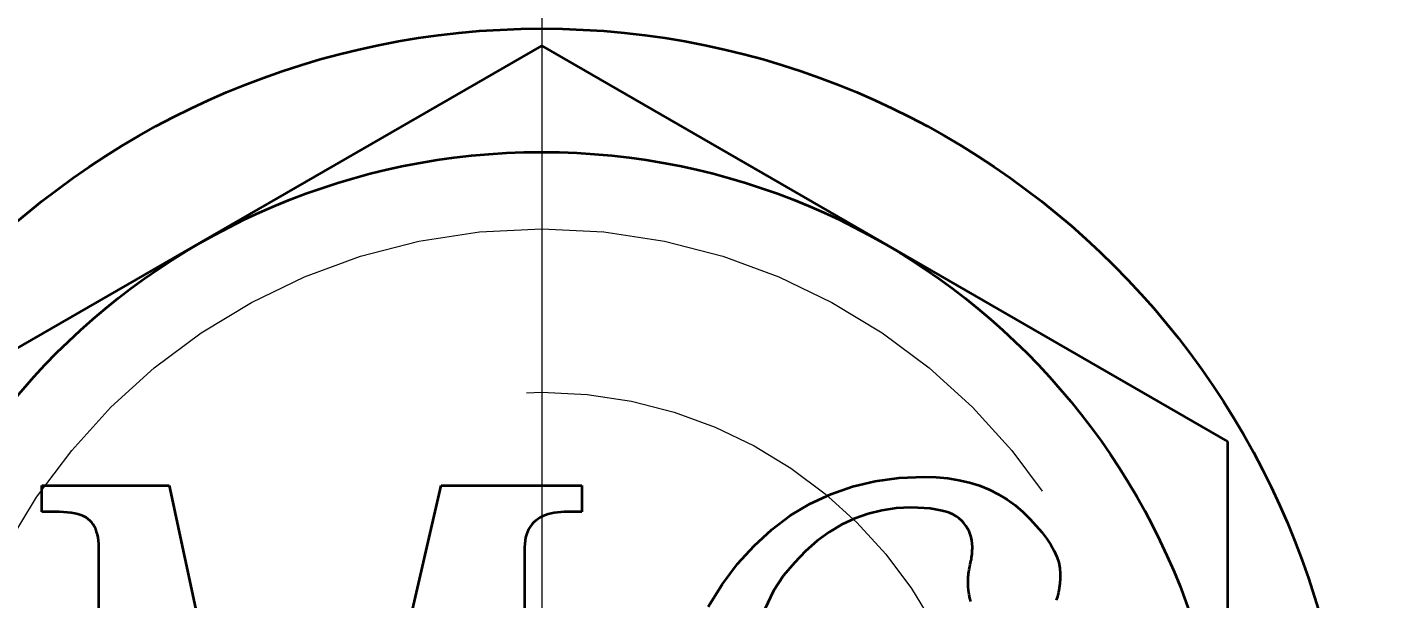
# Model space of a CAD drawing. Header units: millimetres. Extents: x 7914 to 16415, y -883 to 305.
# Drawn here: x 8949.61 to 8959.49, y -19.2 to -15.03 of the extents above; entities that cross this region are included whole.
import ezdxf

# ---------------------------------------------------------------- set-up
doc = ezdxf.new("R2010")
doc.units = ezdxf.units.MM
doc.linetypes.add('CENTER-HOKUTO', pattern=[23, 20, -1, 1, -1])
doc.linetypes.add('HIDDEN-HOKUTO', pattern=[3.8, 2.5, -1.3])
doc.layers.add('AM_7', color=2, linetype='CENTER-HOKUTO', lineweight=30)
doc.layers.add('AM_HID', color=1, linetype='HIDDEN-HOKUTO', lineweight=25)
doc.layers.add('word_dim', color=253, linetype='Continuous')
doc.styles.get("Standard").update_dxf_attribs({"font": 'romans.shx', "bigfont": 'bigfont.shx'})
doc.dimstyles.new('RS1-4', dxfattribs={"dimscale": 4, "dimtxt": 3.5, "dimasz": 3, "dimexe": 1, "dimexo": 0, "dimgap": 1, "dimtad": 3, "dimdsep": 46, "dimtxsty": 'Standard', "dimblk1": 'OPEN', "dimblk2": 'OPEN', "dimsah": 1, "dimcen": 0, "dimclrd": 256, "dimclre": 256, "dimclrt": 3, "dimadec": 0, "dimazin": 0, "dimtfac": 1, "dimtmove": 0, "dimatfit": 3, "dimldrblk": 'OPEN', "dimfxl": 0, "dimtolj": 1, "dimtzin": 0, "dimarcsym": 0})

# ---------------------------------------------------------------- blocks, each defined once
blk = doc.blocks.new('_Open')
at = {"color": 0, "lineweight": -2}
for p, q in [((-1, 0.16667), (0, 0)), ((-1, -0.16667), (0, 0)), ((0, 0), (-1, 0))]:
    blk.add_line(p, q, dxfattribs=at)
blk = doc.blocks.new('*D268')
at = {"layer": 'DEFPOINTS', "color": 0, "linetype": 'Continuous', "ltscale": 2}
for p in [(8745.3594, 190.7603), (9008.3594, -33.4441), (8745.3594, -212.4441)]:
    blk.add_point(p, dxfattribs=at)
at = {"layer": 'word_dim', "linetype": 'Continuous', "lineweight": -2, "ltscale": 2}
for p, q in [((8745.3594, -212.4441), (8745.3594, 194.7603)), ((9008.3594, -33.4441), (9008.3594, 194.7603)), ((8996.3594, 190.7603), (8757.3594, 190.7603))]:
    blk.add_line(p, q, dxfattribs=at)
at = {"layer": 'word_dim', "linetype": 'Continuous', "lineweight": -2, "ltscale": 2, "xscale": 12, "yscale": 12, "zscale": 12, "rotation": 180}
blk.add_blockref('_Open', (8745.3594, 190.7603), dxfattribs=at)
at = {"layer": 'word_dim', "linetype": 'Continuous', "lineweight": -2, "ltscale": 2, "xscale": 12, "yscale": 12, "zscale": 12}
blk.add_blockref('_Open', (9008.3594, 190.7603), dxfattribs=at)
at = {"layer": 'word_dim', "color": 3, "linetype": 'Continuous', "ltscale": 2, "insert": (8876.8594, 201.7603), "char_height": 14, "attachment_point": 5}
blk.add_mtext('\\A1;263', dxfattribs=at)

msp = doc.modelspace()

# ---------------------------------------------------------------- linework, layer by layer
at = {"color": 7, "lineweight": 35, "ltscale": 0.144319}
for p, q in [((8948.3594, -18.0544), (8953.3594, -15.1691)), ((8953.3594, -15.1691), (8958.3594, -18.0544))]:
    msp.add_line(p, q, dxfattribs=at)
at = {"color": 7, "lineweight": 35, "ltscale": 0.072244}
msp.add_line((8958.3594, -18.0544), (8958.3594, -20.9441), dxfattribs=at)
at = {"color": 7, "lineweight": 35, "ltscale": 0.0048}
for p, q in [((8949.7153, -18.5688), (8949.7153, -18.3768)), ((8953.6514, -18.3768), (8953.6514, -18.5688))]:
    msp.add_line(p, q, dxfattribs=at)
at = {"color": 7, "lineweight": 35, "ltscale": 0.023199}
msp.add_line((8949.7153, -18.3768), (8950.6433, -18.3768), dxfattribs=at)
at = {"color": 7, "lineweight": 35, "ltscale": 0.109681}
msp.add_line((8950.6433, -18.3768), (8951.5713, -22.6648), dxfattribs=at)
at = {"color": 7, "lineweight": 35, "ltscale": 0.110032}
msp.add_line((8951.6353, -22.6648), (8952.6273, -18.3768), dxfattribs=at)
at = {"color": 7, "lineweight": 35, "ltscale": 0.025601}
msp.add_line((8952.6273, -18.3768), (8953.6514, -18.3768), dxfattribs=at)
at = {"color": 7, "lineweight": 35, "ltscale": 0.004273}
msp.add_line((8955.6251, -18.3834), (8955.7915, -18.3442), dxfattribs=at)
at = {"color": 7, "lineweight": 35, "ltscale": 0.004391}
msp.add_line((8955.7915, -18.3442), (8955.9656, -18.3207), dxfattribs=at)
at = {"color": 7, "lineweight": 35, "ltscale": 0.004548}
msp.add_line((8955.9656, -18.3207), (8956.1473, -18.3129), dxfattribs=at)
at = {"color": 7, "lineweight": 35, "ltscale": 0.002195}
msp.add_line((8956.1473, -18.3129), (8956.2351, -18.3154), dxfattribs=at)
at = {"color": 7, "lineweight": 35, "ltscale": 0.002118}
msp.add_line((8956.2351, -18.3154), (8956.3195, -18.3231), dxfattribs=at)
at = {"color": 7, "lineweight": 35, "ltscale": 0.002045}
msp.add_line((8956.3195, -18.3231), (8956.4003, -18.3359), dxfattribs=at)
at = {"color": 7, "lineweight": 35, "ltscale": 0.001983}
msp.add_line((8956.4003, -18.3359), (8956.4775, -18.3538), dxfattribs=at)
at = {"color": 7, "lineweight": 35, "ltscale": 0.001931}
msp.add_line((8956.4775, -18.3538), (8956.5513, -18.3768), dxfattribs=at)
at = {"color": 7, "lineweight": 35, "ltscale": 0.001894}
msp.add_line((8956.5513, -18.3768), (8956.6216, -18.405), dxfattribs=at)
at = {"color": 7, "lineweight": 35, "ltscale": 0.004167}
msp.add_line((8955.3153, -18.5088), (8955.4663, -18.4383), dxfattribs=at)
at = {"color": 7, "lineweight": 35, "ltscale": 0.004201}
msp.add_line((8955.4663, -18.4383), (8955.6251, -18.3834), dxfattribs=at)
at = {"color": 7, "lineweight": 35, "ltscale": 0.001862}
msp.add_line((8956.6216, -18.405), (8956.6882, -18.4383), dxfattribs=at)
at = {"color": 7, "lineweight": 35, "ltscale": 0.00185}
msp.add_line((8956.6882, -18.4383), (8956.7515, -18.4767), dxfattribs=at)
at = {"color": 7, "lineweight": 35, "ltscale": 0.001846}
msp.add_line((8956.7515, -18.4767), (8956.8112, -18.5202), dxfattribs=at)
at = {"color": 7, "lineweight": 35, "ltscale": 0.003198}
msp.add_line((8949.8433, -18.5688), (8949.7153, -18.5688), dxfattribs=at)
at = {"color": 7, "lineweight": 35, "ltscale": 0.000778363}
msp.add_line((8949.8744, -18.5695), (8949.8433, -18.5688), dxfattribs=at)
at = {"color": 7, "lineweight": 35, "ltscale": 0.000727958}
msp.add_line((8949.9034, -18.5714), (8949.8744, -18.5695), dxfattribs=at)
at = {"color": 7, "lineweight": 35, "ltscale": 0.000685152}
msp.add_line((8949.9307, -18.5746), (8949.9034, -18.5714), dxfattribs=at)
at = {"color": 7, "lineweight": 35, "ltscale": 0.000641592}
msp.add_line((8949.9559, -18.5791), (8949.9307, -18.5746), dxfattribs=at)
at = {"color": 7, "lineweight": 35, "ltscale": 0.000600457}
msp.add_line((8949.9793, -18.5849), (8949.9559, -18.5791), dxfattribs=at)
at = {"color": 7, "lineweight": 35, "ltscale": 0.000550236}
msp.add_line((8953.4286, -18.5791), (8953.4074, -18.5849), dxfattribs=at)
at = {"color": 7, "lineweight": 35, "ltscale": 0.00056663}
msp.add_line((8953.4508, -18.5746), (8953.4286, -18.5791), dxfattribs=at)
at = {"color": 7, "lineweight": 35, "ltscale": 0.000585238}
msp.add_line((8953.474, -18.5714), (8953.4508, -18.5746), dxfattribs=at)
at = {"color": 7, "lineweight": 35, "ltscale": 0.000606218}
msp.add_line((8953.4982, -18.5695), (8953.474, -18.5714), dxfattribs=at)
at = {"color": 7, "lineweight": 35, "ltscale": 0.000628866}
msp.add_line((8953.5233, -18.5688), (8953.4982, -18.5695), dxfattribs=at)
at = {"color": 7, "lineweight": 35, "ltscale": 0.003201}
msp.add_line((8953.6514, -18.5688), (8953.5233, -18.5688), dxfattribs=at)
at = {"color": 7, "lineweight": 35, "ltscale": 0.004182}
msp.add_line((8955.172, -18.5951), (8955.3153, -18.5088), dxfattribs=at)
at = {"color": 7, "lineweight": 35, "ltscale": 0.002596}
msp.add_line((8955.8401, -18.5567), (8955.7393, -18.5815), dxfattribs=at)
at = {"color": 7, "lineweight": 35, "ltscale": 0.002627}
msp.add_line((8955.9441, -18.5418), (8955.8401, -18.5567), dxfattribs=at)
at = {"color": 7, "lineweight": 35, "ltscale": 0.002682}
msp.add_line((8956.0513, -18.5369), (8955.9441, -18.5418), dxfattribs=at)
at = {"color": 7, "lineweight": 35, "ltscale": 0.001242}
msp.add_line((8956.101, -18.5376), (8956.0513, -18.5369), dxfattribs=at)
at = {"color": 7, "lineweight": 35, "ltscale": 0.001161}
msp.add_line((8956.1473, -18.54), (8956.101, -18.5376), dxfattribs=at)
at = {"color": 7, "lineweight": 35, "ltscale": 0.001085}
msp.add_line((8956.1906, -18.5441), (8956.1473, -18.54), dxfattribs=at)
at = {"color": 7, "lineweight": 35, "ltscale": 0.001008}
msp.add_line((8956.2305, -18.5497), (8956.1906, -18.5441), dxfattribs=at)
at = {"color": 7, "lineweight": 35, "ltscale": 0.000938763}
msp.add_line((8956.2673, -18.5568), (8956.2305, -18.5497), dxfattribs=at)
at = {"color": 7, "lineweight": 35, "ltscale": 0.000867909}
msp.add_line((8956.3009, -18.5657), (8956.2673, -18.5568), dxfattribs=at)
at = {"color": 7, "lineweight": 35, "ltscale": 0.00080319}
msp.add_line((8956.3313, -18.5761), (8956.3009, -18.5657), dxfattribs=at)
at = {"color": 7, "lineweight": 35, "ltscale": 0.000743358}
msp.add_line((8956.3585, -18.588), (8956.3313, -18.5761), dxfattribs=at)
at = {"color": 7, "lineweight": 35, "ltscale": 0.001857}
msp.add_line((8956.8112, -18.5202), (8956.8673, -18.5688), dxfattribs=at)
at = {"color": 7, "lineweight": 35, "ltscale": 0.001807}
msp.add_line((8956.8673, -18.5688), (8956.919, -18.6194), dxfattribs=at)
at = {"color": 7, "lineweight": 35, "ltscale": 0.000565285}
msp.add_line((8950.0007, -18.5919), (8949.9793, -18.5849), dxfattribs=at)
at = {"color": 7, "lineweight": 35, "ltscale": 0.00053055}
msp.add_line((8950.0203, -18.6002), (8950.0007, -18.5919), dxfattribs=at)
at = {"color": 7, "lineweight": 35, "ltscale": 0.000500509}
msp.add_line((8950.0378, -18.6098), (8950.0203, -18.6002), dxfattribs=at)
at = {"color": 7, "lineweight": 35, "ltscale": 0.000479148}
msp.add_line((8950.0536, -18.6207), (8950.0378, -18.6098), dxfattribs=at)
at = {"color": 7, "lineweight": 35, "ltscale": 0.000459482}
msp.add_line((8950.0674, -18.6329), (8950.0536, -18.6207), dxfattribs=at)
at = {"color": 7, "lineweight": 35, "ltscale": 0.000451629}
msp.add_line((8950.0795, -18.6463), (8950.0674, -18.6329), dxfattribs=at)
at = {"color": 7, "lineweight": 35, "ltscale": 0.00045778}
msp.add_line((8950.0903, -18.661), (8950.0795, -18.6463), dxfattribs=at)
at = {"color": 7, "lineweight": 35, "ltscale": 0.000466196}
msp.add_line((8950.1, -18.677), (8950.0903, -18.661), dxfattribs=at)
at = {"color": 7, "lineweight": 35, "ltscale": 0.000479099}
msp.add_line((8950.1083, -18.6943), (8950.1, -18.677), dxfattribs=at)
at = {"color": 7, "lineweight": 35, "ltscale": 0.000503746}
msp.add_line((8953.2745, -18.677), (8953.2642, -18.6943), dxfattribs=at)
at = {"color": 7, "lineweight": 35, "ltscale": 0.000498657}
msp.add_line((8953.2865, -18.661), (8953.2745, -18.677), dxfattribs=at)
at = {"color": 7, "lineweight": 35, "ltscale": 0.00050054}
msp.add_line((8953.3001, -18.6463), (8953.2865, -18.661), dxfattribs=at)
at = {"color": 7, "lineweight": 35, "ltscale": 0.000508143}
msp.add_line((8953.3153, -18.6329), (8953.3001, -18.6463), dxfattribs=at)
at = {"color": 7, "lineweight": 35, "ltscale": 0.000511798}
msp.add_line((8953.3318, -18.6207), (8953.3153, -18.6329), dxfattribs=at)
at = {"color": 7, "lineweight": 35, "ltscale": 0.000514828}
msp.add_line((8953.3492, -18.6098), (8953.3318, -18.6207), dxfattribs=at)
at = {"color": 7, "lineweight": 35, "ltscale": 0.000519366}
msp.add_line((8953.3677, -18.6002), (8953.3492, -18.6098), dxfattribs=at)
at = {"color": 7, "lineweight": 35, "ltscale": 0.000524938}
msp.add_line((8953.387, -18.5919), (8953.3677, -18.6002), dxfattribs=at)
at = {"color": 7, "lineweight": 35, "ltscale": 0.000539256}
msp.add_line((8953.4074, -18.5849), (8953.387, -18.5919), dxfattribs=at)
at = {"color": 7, "lineweight": 35, "ltscale": 0.004243}
msp.add_line((8955.0363, -18.697), (8955.172, -18.5951), dxfattribs=at)
at = {"color": 7, "lineweight": 35, "ltscale": 0.00266}
msp.add_line((8955.5474, -18.6608), (8955.4561, -18.7154), dxfattribs=at)
at = {"color": 7, "lineweight": 35, "ltscale": 0.002609}
msp.add_line((8955.6417, -18.6162), (8955.5474, -18.6608), dxfattribs=at)
at = {"color": 7, "lineweight": 35, "ltscale": 0.002588}
msp.add_line((8955.7393, -18.5815), (8955.6417, -18.6162), dxfattribs=at)
at = {"color": 7, "lineweight": 35, "ltscale": 0.000691188}
msp.add_line((8956.3826, -18.6017), (8956.3585, -18.588), dxfattribs=at)
at = {"color": 7, "lineweight": 35, "ltscale": 0.000642597}
msp.add_line((8956.4033, -18.6168), (8956.3826, -18.6017), dxfattribs=at)
at = {"color": 7, "lineweight": 35, "ltscale": 0.000616369}
msp.add_line((8956.4216, -18.6333), (8956.4033, -18.6168), dxfattribs=at)
at = {"color": 7, "lineweight": 35, "ltscale": 0.000595418}
msp.add_line((8956.4379, -18.6508), (8956.4216, -18.6333), dxfattribs=at)
at = {"color": 7, "lineweight": 35, "ltscale": 0.000584231}
msp.add_line((8956.4523, -18.6692), (8956.4379, -18.6508), dxfattribs=at)
at = {"color": 7, "lineweight": 35, "ltscale": 0.000575208}
msp.add_line((8956.4647, -18.6885), (8956.4523, -18.6692), dxfattribs=at)
at = {"color": 7, "lineweight": 35, "ltscale": 0.001689}
msp.add_line((8956.919, -18.6194), (8956.9652, -18.6687), dxfattribs=at)
at = {"color": 7, "lineweight": 35, "ltscale": 0.001577}
msp.add_line((8956.9652, -18.6687), (8957.0061, -18.7167), dxfattribs=at)
at = {"color": 7, "lineweight": 35, "ltscale": 0.00049649}
msp.add_line((8950.1154, -18.7128), (8950.1083, -18.6943), dxfattribs=at)
at = {"color": 7, "lineweight": 35, "ltscale": 0.000517703}
msp.add_line((8950.1211, -18.7327), (8950.1154, -18.7128), dxfattribs=at)
at = {"color": 7, "lineweight": 35, "ltscale": 0.000538517}
msp.add_line((8950.1255, -18.7538), (8950.1211, -18.7327), dxfattribs=at)
at = {"color": 7, "lineweight": 35, "ltscale": 0.000566782}
msp.add_line((8950.1288, -18.7762), (8950.1255, -18.7538), dxfattribs=at)
at = {"color": 7, "lineweight": 35, "ltscale": 0.000593808}
msp.add_line((8950.1306, -18.7999), (8950.1288, -18.7762), dxfattribs=at)
at = {"color": 7, "lineweight": 35, "ltscale": 0.000595179}
msp.add_line((8953.2385, -18.7762), (8953.2361, -18.7999), dxfattribs=at)
at = {"color": 7, "lineweight": 35, "ltscale": 0.000569732}
msp.add_line((8953.2426, -18.7538), (8953.2385, -18.7762), dxfattribs=at)
at = {"color": 7, "lineweight": 35, "ltscale": 0.000544784}
msp.add_line((8953.2481, -18.7327), (8953.2426, -18.7538), dxfattribs=at)
at = {"color": 7, "lineweight": 35, "ltscale": 0.000530067}
msp.add_line((8953.2554, -18.7128), (8953.2481, -18.7327), dxfattribs=at)
at = {"color": 7, "lineweight": 35, "ltscale": 0.000513276}
msp.add_line((8953.2642, -18.6943), (8953.2554, -18.7128), dxfattribs=at)
at = {"color": 7, "lineweight": 35, "ltscale": 0.004344}
msp.add_line((8954.9083, -18.8146), (8955.0363, -18.697), dxfattribs=at)
at = {"color": 7, "lineweight": 35, "ltscale": 0.002725}
msp.add_line((8955.4561, -18.7154), (8955.3682, -18.7799), dxfattribs=at)
at = {"color": 7, "lineweight": 35, "ltscale": 0.000573302}
msp.add_line((8956.4753, -18.7088), (8956.4647, -18.6885), dxfattribs=at)
at = {"color": 7, "lineweight": 35, "ltscale": 0.000573073}
msp.add_line((8956.4839, -18.7301), (8956.4753, -18.7088), dxfattribs=at)
at = {"color": 7, "lineweight": 35, "ltscale": 0.000581847}
msp.add_line((8956.4907, -18.7524), (8956.4839, -18.7301), dxfattribs=at)
at = {"color": 7, "lineweight": 35, "ltscale": 0.000591923}
msp.add_line((8956.4955, -18.7756), (8956.4907, -18.7524), dxfattribs=at)
at = {"color": 7, "lineweight": 35, "ltscale": 0.000608311}
msp.add_line((8956.4983, -18.7997), (8956.4955, -18.7756), dxfattribs=at)
at = {"color": 7, "lineweight": 35, "ltscale": 0.001464}
msp.add_line((8957.0061, -18.7167), (8957.0414, -18.7634), dxfattribs=at)
at = {"color": 7, "lineweight": 35, "ltscale": 0.001359}
msp.add_line((8957.0414, -18.7634), (8957.0713, -18.8088), dxfattribs=at)
at = {"color": 7, "lineweight": 35, "ltscale": 0.00062359}
for p, q in [((8950.1314, -18.8248), (8950.1306, -18.7999)), ((8953.2361, -18.7999), (8953.2354, -18.8248))]:
    msp.add_line(p, q, dxfattribs=at)
at = {"color": 7, "lineweight": 35, "ltscale": 0.1144}
for p, q in [((8950.1314, -23.4009), (8950.1314, -18.8248)), ((8953.2354, -18.8248), (8953.2354, -23.4009))]:
    msp.add_line(p, q, dxfattribs=at)
at = {"color": 7, "lineweight": 35, "ltscale": 0.00449}
msp.add_line((8954.788, -18.9479), (8954.9083, -18.8146), dxfattribs=at)
at = {"color": 7, "lineweight": 35, "ltscale": 0.002935}
msp.add_line((8955.2833, -18.8543), (8955.2017, -18.9386), dxfattribs=at)
at = {"color": 7, "lineweight": 35, "ltscale": 0.002821}
msp.add_line((8955.3682, -18.7799), (8955.2833, -18.8543), dxfattribs=at)
at = {"color": 7, "lineweight": 35, "ltscale": 0.000321004}
msp.add_line((8956.4954, -18.8888), (8956.4968, -18.8761), dxfattribs=at)
at = {"color": 7, "lineweight": 35, "ltscale": 0.00032313}
msp.add_line((8956.4968, -18.8761), (8956.4979, -18.8632), dxfattribs=at)
at = {"color": 7, "lineweight": 35, "ltscale": 0.000319434}
msp.add_line((8956.4979, -18.8632), (8956.4987, -18.8504), dxfattribs=at)
at = {"color": 7, "lineweight": 35, "ltscale": 0.000628374}
msp.add_line((8956.4993, -18.8248), (8956.4983, -18.7997), dxfattribs=at)
at = {"color": 7, "lineweight": 35, "ltscale": 0.000320667}
msp.add_line((8956.4987, -18.8504), (8956.4992, -18.8376), dxfattribs=at)
at = {"color": 7, "lineweight": 35, "ltscale": 0.000319686}
msp.add_line((8956.4992, -18.8376), (8956.4993, -18.8248), dxfattribs=at)
at = {"color": 7, "lineweight": 35, "ltscale": 0.001264}
msp.add_line((8957.0713, -18.8088), (8957.0958, -18.853), dxfattribs=at)
at = {"color": 7, "lineweight": 35, "ltscale": 0.001173}
msp.add_line((8957.0958, -18.853), (8957.1149, -18.8959), dxfattribs=at)
at = {"color": 7, "lineweight": 35, "ltscale": 0.004669}
msp.add_line((8954.6753, -19.0968), (8954.788, -18.9479), dxfattribs=at)
at = {"color": 7, "lineweight": 35, "ltscale": 0.003064}
msp.add_line((8955.2017, -18.9386), (8955.1233, -19.0329), dxfattribs=at)
at = {"color": 7, "lineweight": 35, "ltscale": 0.000325899}
msp.add_line((8956.4775, -18.9784), (8956.4802, -18.9657), dxfattribs=at)
at = {"color": 7, "lineweight": 35, "ltscale": 0.000330877}
msp.add_line((8956.4802, -18.9657), (8956.4833, -18.9528), dxfattribs=at)
at = {"color": 7, "lineweight": 35, "ltscale": 0.000327908}
msp.add_line((8956.4833, -18.9528), (8956.4863, -18.94), dxfattribs=at)
at = {"color": 7, "lineweight": 35, "ltscale": 0.000327393}
msp.add_line((8956.4863, -18.94), (8956.489, -18.9272), dxfattribs=at)
at = {"color": 7, "lineweight": 35, "ltscale": 0.000325446}
msp.add_line((8956.489, -18.9272), (8956.4915, -18.9144), dxfattribs=at)
at = {"color": 7, "lineweight": 35, "ltscale": 0.000323854}
msp.add_line((8956.4915, -18.9144), (8956.4935, -18.9017), dxfattribs=at)
at = {"color": 7, "lineweight": 35, "ltscale": 0.000323688}
msp.add_line((8956.4935, -18.9017), (8956.4954, -18.8888), dxfattribs=at)
at = {"color": 7, "lineweight": 35, "ltscale": 0.001094}
msp.add_line((8957.1149, -18.8959), (8957.1284, -18.9375), dxfattribs=at)
at = {"color": 7, "lineweight": 35, "ltscale": 0.001029}
msp.add_line((8957.1284, -18.9375), (8957.1366, -18.9778), dxfattribs=at)
at = {"color": 7, "lineweight": 35, "ltscale": 0.003319}
msp.add_line((8955.1233, -19.0329), (8955.0503, -19.1437), dxfattribs=at)
at = {"color": 7, "lineweight": 35, "ltscale": 0.000320493}
msp.add_line((8956.4673, -19.0809), (8956.4675, -19.068), dxfattribs=at)
at = {"color": 7, "lineweight": 35, "ltscale": 0.000319142}
msp.add_line((8956.4675, -19.068), (8956.468, -19.0553), dxfattribs=at)
at = {"color": 7, "lineweight": 35, "ltscale": 0.000322481}
msp.add_line((8956.468, -19.0553), (8956.4688, -19.0424), dxfattribs=at)
at = {"color": 7, "lineweight": 35, "ltscale": 0.000320089}
msp.add_line((8956.4688, -19.0424), (8956.4699, -19.0296), dxfattribs=at)
at = {"color": 7, "lineweight": 35, "ltscale": 0.00032252}
msp.add_line((8956.4699, -19.0296), (8956.4713, -19.0168), dxfattribs=at)
at = {"color": 7, "lineweight": 35, "ltscale": 0.000322933}
msp.add_line((8956.4713, -19.0168), (8956.4732, -19.004), dxfattribs=at)
at = {"color": 7, "lineweight": 35, "ltscale": 0.000323379}
msp.add_line((8956.4732, -19.004), (8956.4751, -18.9913), dxfattribs=at)
at = {"color": 7, "lineweight": 35, "ltscale": 0.000326196}
msp.add_line((8956.4751, -18.9913), (8956.4775, -18.9784), dxfattribs=at)
at = {"color": 7, "lineweight": 35, "ltscale": 0.000888634}
msp.add_line((8957.1386, -19.0543), (8957.1361, -19.0898), dxfattribs=at)
at = {"color": 7, "lineweight": 35, "ltscale": 0.000977345}
msp.add_line((8957.1366, -18.9778), (8957.1393, -19.0168), dxfattribs=at)
at = {"color": 7, "lineweight": 35, "ltscale": 0.000937069}
msp.add_line((8957.1393, -19.0168), (8957.1386, -19.0543), dxfattribs=at)
at = {"color": 7, "lineweight": 35, "ltscale": 0.004839}
msp.add_line((8954.572, -19.2605), (8954.6753, -19.0968), dxfattribs=at)
at = {"color": 7, "lineweight": 35, "ltscale": 0.003731}
msp.add_line((8955.0503, -19.1437), (8954.9851, -19.278), dxfattribs=at)
at = {"color": 7, "lineweight": 35, "ltscale": 0.000780017}
msp.add_line((8956.4681, -19.112), (8956.4673, -19.0809), dxfattribs=at)
at = {"color": 7, "lineweight": 35, "ltscale": 0.000742319}
msp.add_line((8956.4705, -19.1416), (8956.4681, -19.112), dxfattribs=at)
at = {"color": 7, "lineweight": 35, "ltscale": 0.000707582}
msp.add_line((8956.4745, -19.1697), (8956.4705, -19.1416), dxfattribs=at)
at = {"color": 7, "lineweight": 35, "ltscale": 0.000673962}
msp.add_line((8956.4801, -19.196), (8956.4745, -19.1697), dxfattribs=at)
at = {"color": 7, "lineweight": 35, "ltscale": 0.000765377}
msp.add_line((8957.1265, -19.1551), (8957.1194, -19.1849), dxfattribs=at)
at = {"color": 7, "lineweight": 35, "ltscale": 0.000803526}
msp.add_line((8957.1321, -19.1234), (8957.1265, -19.1551), dxfattribs=at)
at = {"color": 7, "lineweight": 35, "ltscale": 0.000847527}
msp.add_line((8957.1361, -19.0898), (8957.1321, -19.1234), dxfattribs=at)
at = {"color": 7, "lineweight": 35, "ltscale": 0.000645875}
msp.add_line((8956.4873, -19.2208), (8956.4801, -19.196), dxfattribs=at)
at = {"color": 7, "lineweight": 35, "ltscale": 0.000730595}
msp.add_line((8957.1194, -19.1849), (8957.1105, -19.2127), dxfattribs=at)
at = {"color": 7, "lineweight": 35}
for radius in [5.9, 5]:
    msp.add_circle((8953.3594, -20.9441), radius, dxfattribs=at)
at = {"layer": 'AM_7', "color": 2, "lineweight": 13}
msp.add_line((8953.3594, -13.2742), (8953.3594, -28.6141), dxfattribs=at)
at = {"layer": 'AM_HID', "color": 1, "lineweight": 13, "ltscale": 4}
for radius in [4.44, 3.25]:
    msp.add_circle((8953.3594, -20.9441), radius, dxfattribs=at)

# ---------------------------------------------------------------- dimensions: what is measured, and where the dimension line sits
at = {"layer": 'word_dim', "linetype": 'Continuous', "ltscale": 2}
dim = msp.add_linear_dim(base=(8745.3594, 190.7603), p1=(9008.3594, -33.4441), p2=(8745.3594, -212.4441), dimstyle='RS1-4', dxfattribs=at)
dim.commit()
dim.dimension.update_dxf_attribs({"geometry": '*D268', "text_midpoint": (8876.8594, 201.7603)})

doc.saveas('drawing.dxf')
